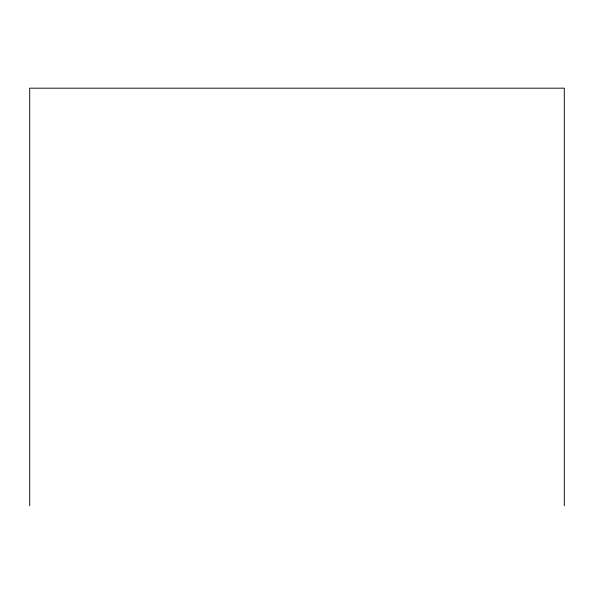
<?xml version="1.0" encoding="UTF-8"?>
<svg xmlns="http://www.w3.org/2000/svg" width="594" height="594" viewBox="0 0 594 594"><rect width="100%" height="100%" fill="white"/><g stroke="black" fill="none" stroke-linecap="round" stroke-linejoin="round"><path stroke-width="0.89" d="M564.3 505.821L564.3 88.179L29.7 88.179L29.7 505.821"/></g></svg>
